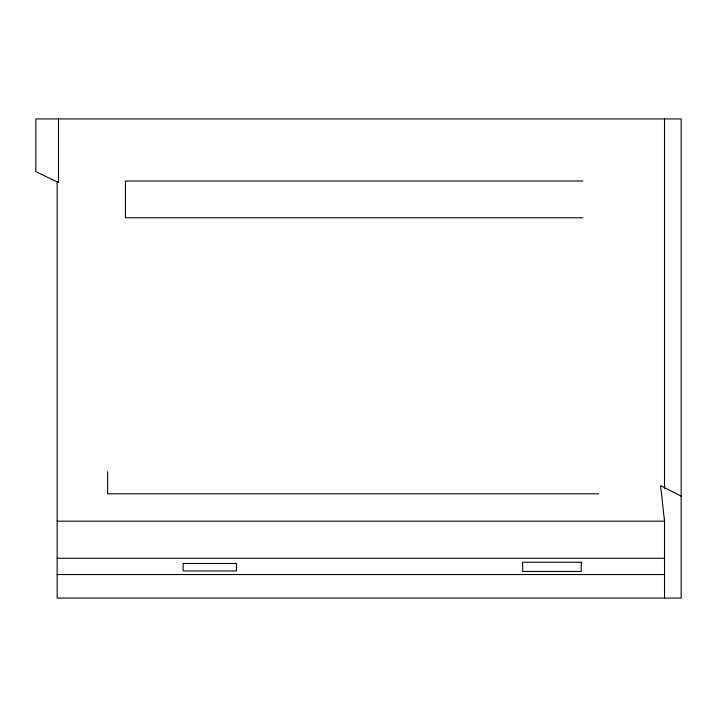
<?xml version="1.0" encoding="UTF-8"?>
<svg xmlns="http://www.w3.org/2000/svg" width="717" height="717" viewBox="0 0 717 717"><rect width="100%" height="100%" fill="white"/><g stroke="black" fill="none" stroke-linecap="round" stroke-linejoin="round"><path stroke-width="1.08" d="M582.912 181.007L125.439 181.007L125.439 217.78L582.912 217.78M598.632 493.798L107.64 493.798L107.64 471.732M57.154 521.169L664.516 521.169L660.581 485.624L681.15 496.137M57.154 558.229L664.516 558.229M57.154 574.541L664.516 574.541M664.516 118.95L664.516 488.349M664.516 518.938L664.516 598.05M58.489 118.95L58.489 182.557L35.85 171.677L35.85 118.95L681.15 118.95L681.15 598.05L57.154 598.05L57.154 181.518M581.236 562.236L522.639 562.236L522.639 571.467L581.236 571.467L581.236 562.236M236.467 563.472L183.158 563.472L183.158 570.956L236.467 570.956L236.467 563.472"/></g></svg>
